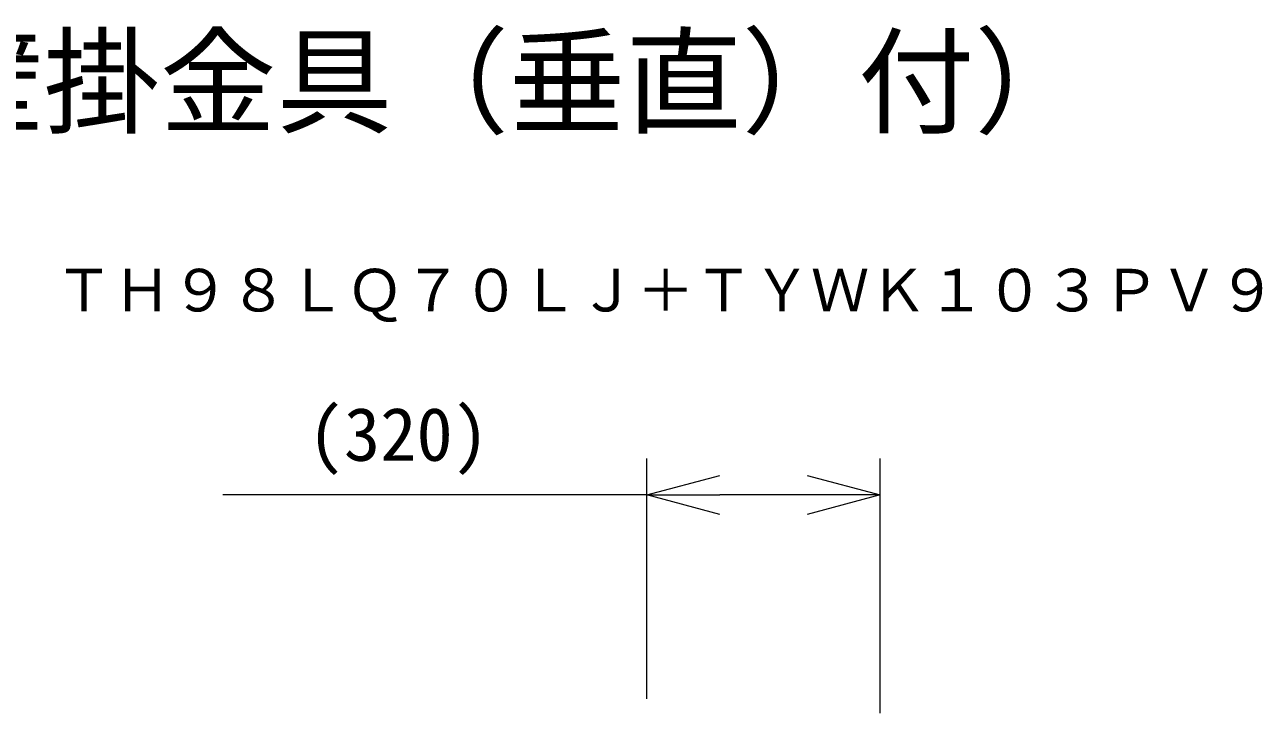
# Model space of a CAD drawing. Units: millimetres, scale not verified. Extents: x -62 to 63, y -57 to 57.
# Drawn here: x 11.87 to 54.42, y 33.11 to 56.8 of the extents above; entities that cross this region are included whole.
import ezdxf
from ezdxf.enums import TextEntityAlignment as Align

# ---------------------------------------------------------------- set-up
doc = ezdxf.new("R2010")
doc.units = ezdxf.units.MM
doc.header["$LTSCALE"] = 0.125
doc.layers.add('0-0_0', color=7, linetype='Continuous', lineweight=20)
doc.layers.add('0-4_SUNPO', color=7, linetype='Continuous', lineweight=20)
doc.layers.add('0-1_MOJI1', color=7, linetype='Continuous')
doc.layers.add('0-3_TOUROKU', color=7, linetype='Continuous')
doc.styles.add('ＭＳ ゴシック', font='')
doc.styles.get('ＭＳ ゴシック').set_extended_font_data('MS Gothic')

# ---------------------------------------------------------------- blocks, each defined once
blk = doc.blocks.new('_Open30')
at = {"layer": '0-0_0'}
blk.add_line((0, 0), (-1, 0), dxfattribs=at)
blk.add_lwpolyline([(-1, 0.26795), (0, 0), (-1, -0.26795)], dxfattribs=at)
blk = doc.blocks.new('D5')
at = {"layer": '0-4_SUNPO'}
for p, q in [((226.7557, 347.1103), (226.7557, 355.3759)), ((234.7682, 346.6157), (234.7682, 355.3759)), ((226.7557, 354.1259), (212.1724, 354.1259)), ((232.2682, 354.1259), (229.2557, 354.1259))]:
    blk.add_line(p, q, dxfattribs=at)
at = {"layer": '0-4_SUNPO', "xscale": 2.5, "yscale": 2.5, "rotation": 180}
blk.add_blockref('_Open30', (226.7557, 354.1259), dxfattribs=at)
at = {"layer": '0-4_SUNPO', "xscale": 2.5, "yscale": 2.5}
blk.add_blockref('_Open30', (234.7682, 354.1259), dxfattribs=at)
at = {"layer": '0-4_SUNPO', "style": 'ＭＳ ゴシック'}
blk.add_text('(320)', height=1.833, dxfattribs=at).set_placement((215.089, 354.7509), align=Align.BOTTOM_LEFT)

msp = doc.modelspace()

# ---------------------------------------------------------------- block references
at = {"layer": '0-4_SUNPO'}
msp.add_blockref('D5', (-193.4938, -313.5011), dxfattribs=at)

# ---------------------------------------------------------------- texts
at = {"layer": '0-1_MOJI1', "style": 'ＭＳ ゴシック'}
msp.add_text('４Ｋ液晶ディスプレイ（壁掛金具（垂直）付）', height=2.933, dxfattribs=at).set_placement((-35.4938, 52.4989), align=Align.BOTTOM_LEFT)
at = {"layer": '0-3_TOUROKU', "style": 'ＭＳ ゴシック'}
msp.add_text('ＴＨ９８ＬＱ７０ＬＪ＋ＴＹＷＫ１０３ＰＶ９', height=1.466, dxfattribs=at).set_placement((12.9062, 46.4989), align=Align.BOTTOM_LEFT)

doc.saveas('drawing.dxf')
